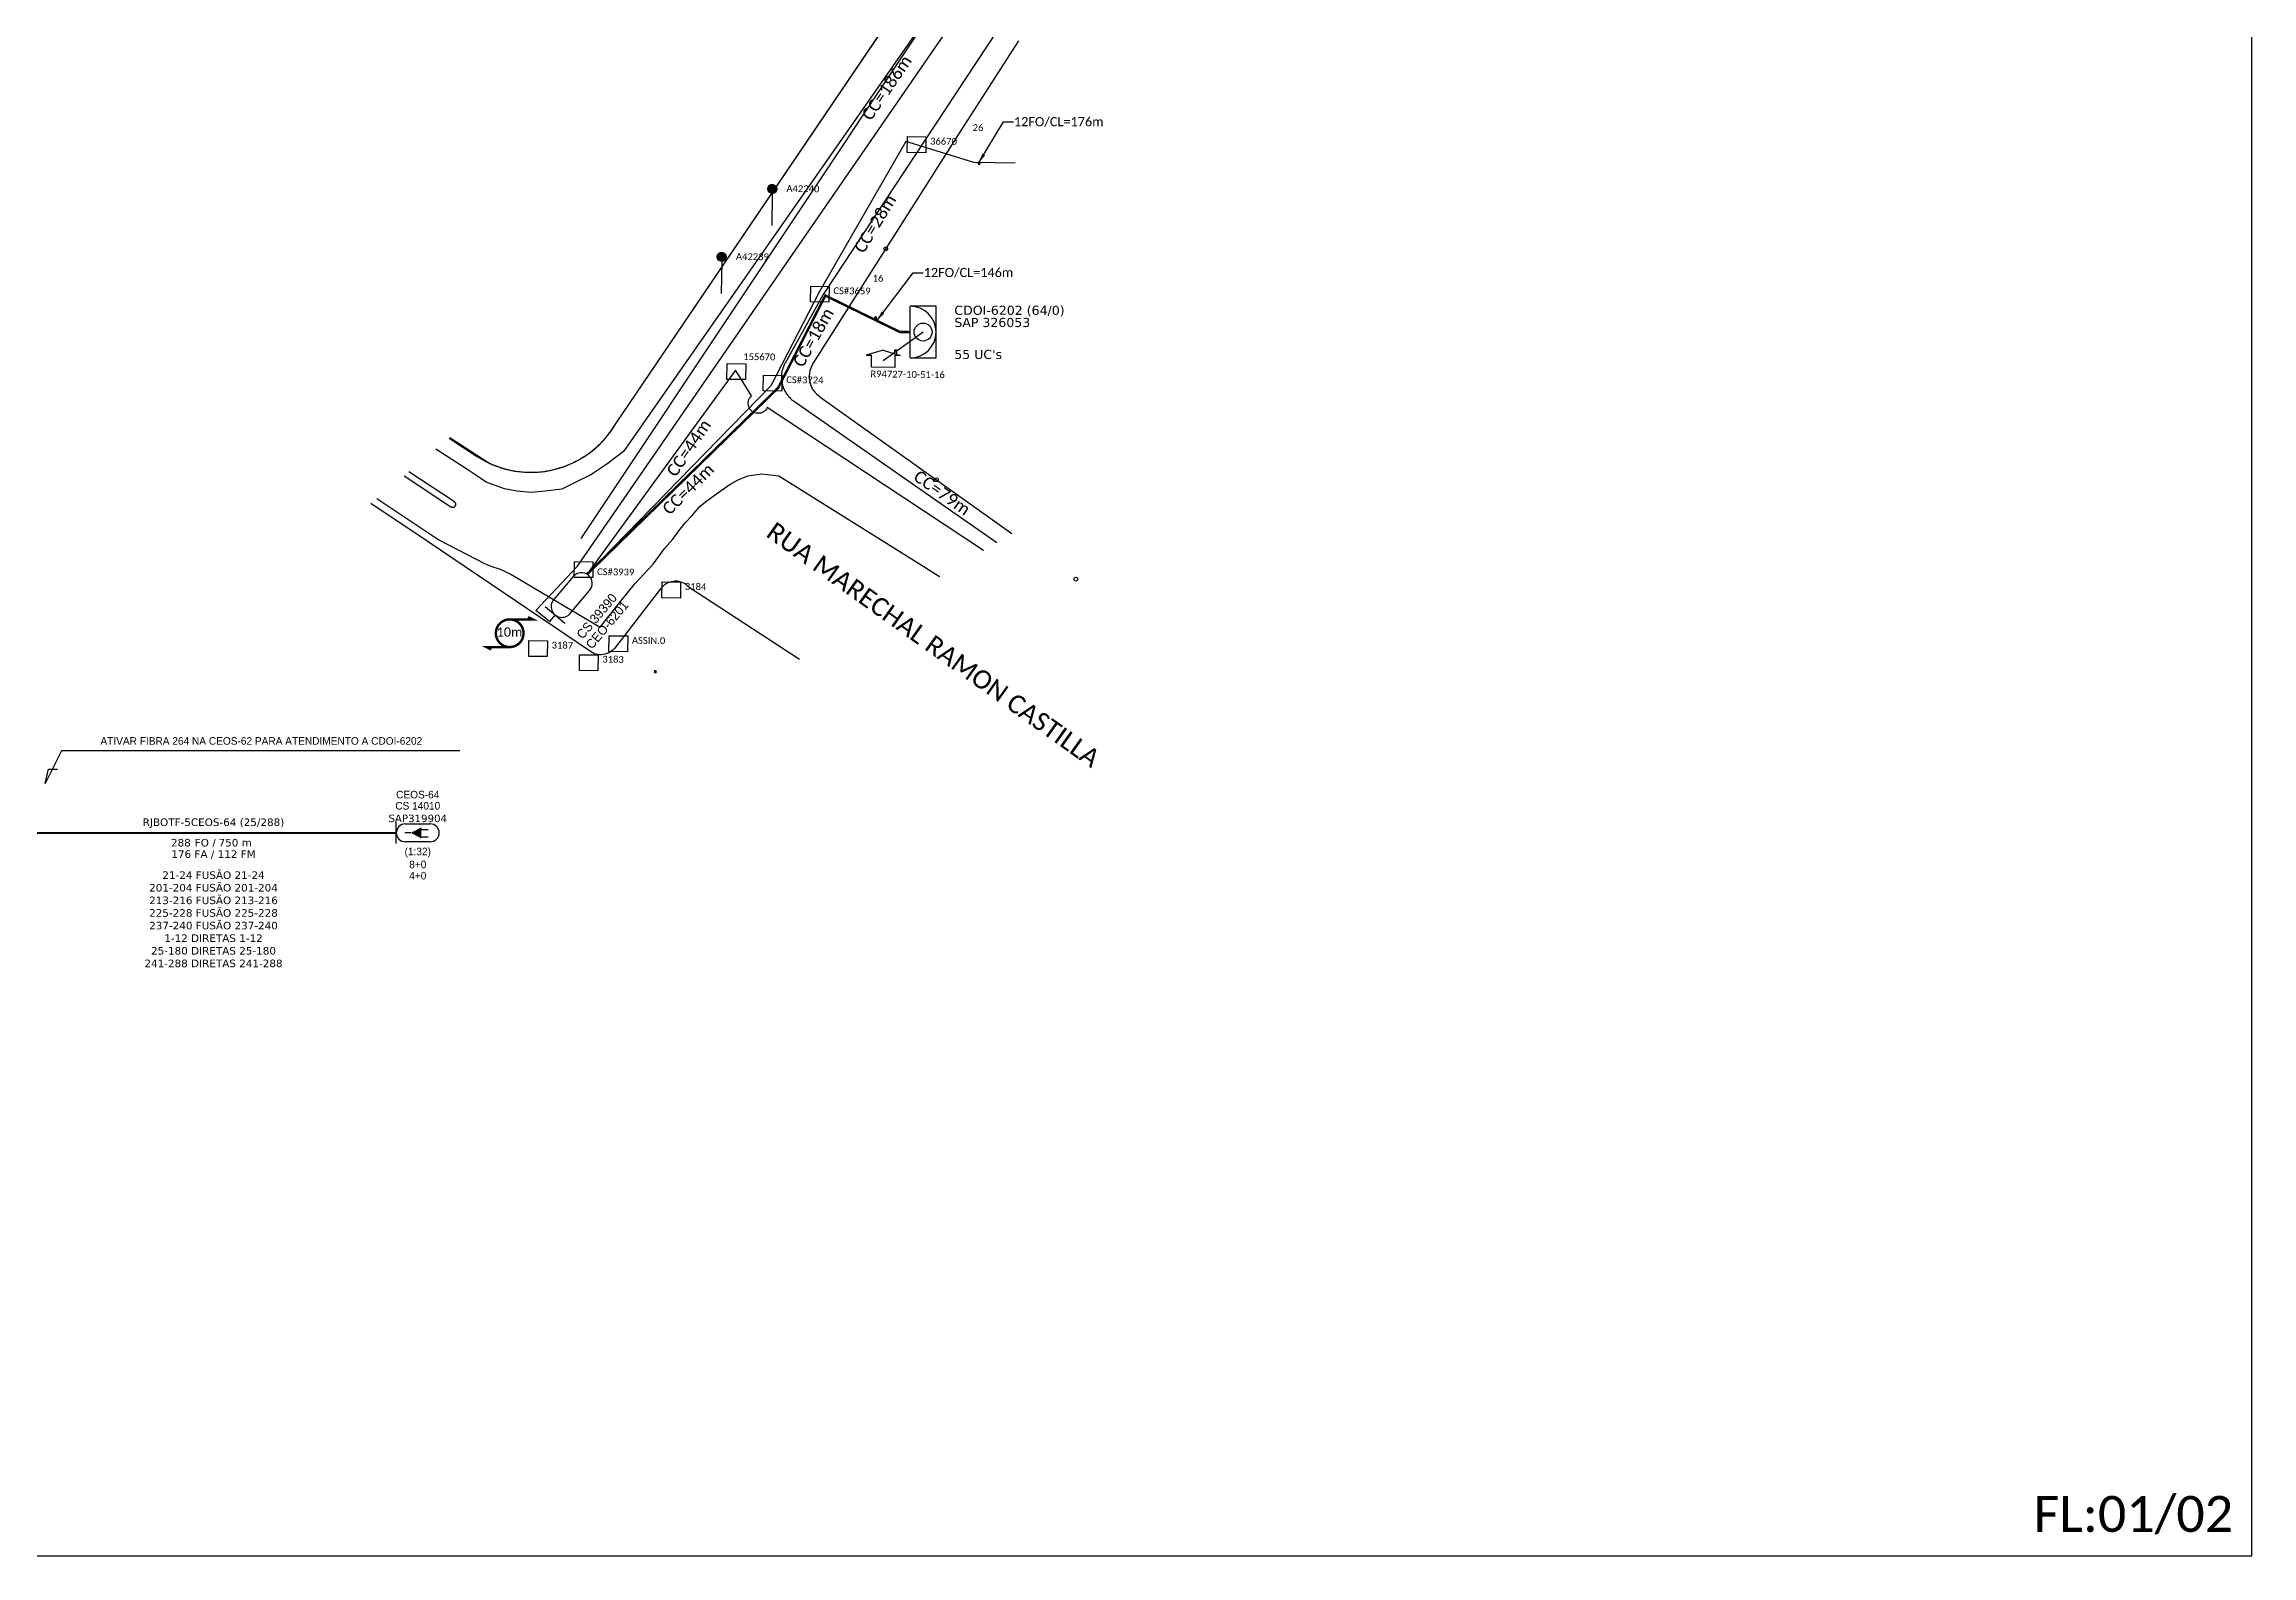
# Model space of a CAD drawing. Extents: x -89 to 1725, y 705 to 1299.
# Drawn here: x 311.4 to 749.2, y 705 to 1004.8 of the extents above; entities that cross this region are included whole.
import ezdxf
from ezdxf.enums import TextEntityAlignment as Align

# ---------------------------------------------------------------- set-up
doc = ezdxf.new("R2010")
doc.units = 0
for name, color, linetype in [('CD a instalar', 1, 'Continuous'), ('CDO_INTERIOR', 1, 'Continuous'), ('CEO', 5, 'Continuous'), ('CEOS', 1, 'Continuous'), ('label_cabos', 7, 'Continuous'), ('LAYOUT', 7, 'Continuous'), ('LEGENDAS_INFRAESTRUTURAS', 7, 'Continuous'), ('MUB_DIVISA', 7, 'Continuous'), ('MUB_EDIFICACOES', 7, 'Continuous'), ('MUB_MEIOFIO', 7, 'Continuous'), ('MUB_NUMERACAO', 7, 'Continuous'), ('MUB_QUADRAS', 7, 'Continuous'), ('MUB_SEGMENTO', 7, 'Continuous'), ('NOS_DE_INFRAESTRUTURA', 7, 'Continuous'), ('surveys', 7, 'Continuous'), ('SURVEYS_LEGENDAS', 7, 'Continuous')]:
    doc.layers.add(name, color=color, linetype=linetype)
doc.layers.add('Texto_Cabos', color=1, linetype='Continuous', lineweight=20)
doc.styles.add('Legend', font='calibri.ttf')
doc.styles.add('siredit', font='verdana.ttf')
doc.styles.add('Style-font000', font='font000.shx')
doc.styles.add('WMF-Calibri0', font='calibri.ttf')
doc.linetypes.add('FENCELINE1', pattern='A,0.25,-0.1,[133,ltypeshp.shx,S=0.1,R=0,X=-0.1,Y=0],-0.1,1', length=1.45)
doc.dimstyles.new('CC', dxfattribs={"dimtxt": 1, "dimasz": 2, "dimexe": 0.18, "dimexo": 0.0625, "dimgap": 0.09, "dimtad": 0, "dimdec": 0, "dimrnd": 1, "dimzin": 0, "dimdsep": 46, "dimtxsty": 'siredit', "dimblk": 'NONE', "dimcen": 0, "dimse1": 1, "dimse2": 1, "dimsd1": 1, "dimsd2": 1, "dimclrt": 7, "dimadec": 0, "dimazin": 0, "dimtfac": 1, "dimtdec": 0, "dimtofl": 0, "dimtmove": 0, "dimatfit": 3, "dimfxl": 0, "dimtolj": 1, "dimtzin": 0, "dimarcsym": 0})

# ---------------------------------------------------------------- blocks, each defined once
blk = doc.blocks.new('DV')
at = {"linetype": 'Continuous'}
blk.add_circle((0, 0), 0.00000275, dxfattribs=at)
blk = doc.blocks.new('FNDM')
at = {"color": 0}
for p, q in [((0, 0.0000017), (-0.0000017, 0)), ((0.0000012, 0.0000012), (-0.0000012, 0.0000012)), ((-0.0000012, 0.0000012), (-0.0000012, -0.0000012)), ((0.0000017, 0), (0, 0.0000017)), ((0.0000012, -0.0000012), (0.0000012, 0.0000012)), ((-0.0000017, 0), (0, -0.0000017)), ((-0.0000012, -0.0000012), (0.0000012, -0.0000012)), ((0, -0.0000017), (0.0000017, 0))]:
    blk.add_line(p, q, dxfattribs=at)
blk = doc.blocks.new('*X98')
at = {"color": 0}
for p, q in [((-0.679997, 0.416018), (-0.018018, 1.077997)), ((-0.679809, 0.433884), (-0.035884, 1.077809)), ((-0.679715, 0.398622), (-0.000622, 1.077715)), ((-0.67911, 0.452261), (-0.054261, 1.07711)), ((-0.678999, 0.381661), (0.016339, 1.076999)), ((-0.677877, 0.365105), (0.032895, 1.075877)), ((-0.677853, 0.471196), (-0.073196, 1.075853)), ((-0.676376, 0.348929), (0.049071, 1.074376)), ((-0.675978, 0.490748), (-0.092748, 1.073978)), ((-0.674518, 0.333109), (0.064891, 1.072518)), ((-0.673417, 0.510987), (-0.112987, 1.071417)), ((-0.672323, 0.317627), (0.080373, 1.070323)), ((-0.67008, 0.532002), (-0.134002, 1.06808)), ((-0.669809, 0.302463), (0.095537, 1.067809)), ((-0.666991, 0.287604), (0.110396, 1.064991)), ((-0.665856, 0.553903), (-0.155903, 1.063856)), ((-0.663883, 0.273034), (0.124966, 1.061883)), ((-0.660603, 0.576834), (-0.178834, 1.058603)), ((-0.660497, 0.258742), (0.139258, 1.058497)), ((-0.656846, 0.244715), (0.153285, 1.054846)), ((-0.654125, 0.600989), (-0.202989, 1.052125)), ((-0.652938, 0.230945), (0.167055, 1.050938)), ((-0.648783, 0.217422), (0.180578, 1.046783)), ((-0.646156, 0.626637), (-0.228637, 1.044156)), ((-0.64439, 0.204138), (0.193862, 1.04239)), ((-0.639766, 0.191085), (0.206915, 1.037766)), ((-0.636298, 0.654172), (-0.256172, 1.034298)), ((-0.634917, 0.178256), (0.219744, 1.032917)), ((-0.62985, 0.165645), (0.232355, 1.02785)), ((-0.624571, 0.153247), (0.244753, 1.022571)), ((-0.623925, 0.684222), (-0.286222, 1.021925)), ((-0.619084, 0.141056), (0.256944, 1.017084)), ((-0.613395, 0.129067), (0.268933, 1.011395)), ((-0.607932, 0.717893), (-0.319893, 1.005932)), ((-0.607508, 0.117277), (0.280723, 1.005508)), ((-0.601426, 0.10568), (0.29232, 0.999426)), ((-0.595154, 0.094275), (0.303725, 0.993154)), ((-0.588694, 0.083057), (0.314943, 0.986694)), ((-0.58596, 0.757543), (-0.359543, 0.98396)), ((-0.58205, 0.072024), (0.325976, 0.98005)), ((-0.575224, 0.061172), (0.336828, 0.973224)), ((-0.568219, 0.0505), (0.3475, 0.966219)), ((-0.561036, 0.040005), (0.357995, 0.959036)), ((-0.553678, 0.029685), (0.368315, 0.951678)), ((-0.550397, 0.810783), (-0.412783, 0.948397)), ((-0.546146, 0.01954), (0.37846, 0.944146)), ((-0.538442, 0.009566), (0.388434, 0.936442)), ((-0.530567, -0.000236), (0.398236, 0.928567)), ((-0.522522, -0.009869), (0.407869, 0.920522)), ((-0.514308, -0.019333), (0.417333, 0.912308)), ((-0.505925, -0.028628), (0.426628, 0.903925)), ((-0.497375, -0.037756), (0.435756, 0.895375)), ((-0.488657, -0.046715), (0.444715, 0.886657)), ((-0.479772, -0.055508), (0.453508, 0.877772)), ((-0.470719, -0.064133), (0.462133, 0.868719)), ((-0.461499, -0.07259), (0.47059, 0.859499)), ((-0.45211, -0.080879), (0.478879, 0.85011)), ((-0.442553, -0.089), (0.487, 0.840553)), ((-0.432826, -0.096951), (0.494951, 0.830826)), ((-0.422929, -0.104731), (0.502731, 0.820929)), ((-0.41286, -0.11234), (0.51034, 0.81086)), ((-0.402619, -0.119776), (0.517776, 0.800619)), ((-0.392202, -0.127037), (0.525037, 0.790202)), ((-0.381609, -0.134122), (0.532122, 0.779609)), ((-0.370838, -0.141028), (0.539028, 0.768838)), ((-0.359886, -0.147754), (0.545754, 0.757886)), ((-0.348751, -0.154296), (0.552296, 0.746751)), ((-0.337429, -0.160652), (0.558652, 0.735429)), ((-0.325919, -0.16682), (0.56482, 0.723919)), ((-0.314215, -0.172794), (0.570794, 0.712215)), ((-0.302316, -0.178572), (0.576572, 0.700316)), ((-0.290215, -0.184149), (0.582149, 0.688215)), ((-0.27791, -0.189522), (0.587522, 0.67591)), ((-0.265395, -0.194684), (0.592684, 0.663395)), ((-0.252664, -0.199631), (0.597631, 0.650664)), ((-0.239711, -0.204356), (0.602356, 0.637711)), ((-0.226531, -0.208853), (0.606853, 0.624531)), ((-0.213115, -0.213115), (0.611115, 0.611115)), ((-0.199456, -0.217134), (0.615134, 0.597456)), ((-0.185546, -0.220901), (0.618901, 0.583546)), ((-0.171373, -0.224406), (0.622406, 0.569373)), ((-0.156929, -0.22764), (0.62564, 0.554929)), ((-0.1422, -0.230589), (0.628589, 0.5402)), ((-0.127174, -0.23324), (0.63124, 0.525174)), ((-0.111836, -0.23558), (0.63358, 0.509836)), ((-0.096169, -0.23759), (0.63559, 0.494169)), ((-0.080154, -0.239253), (0.637253, 0.478154)), ((-0.06377, -0.240547), (0.638547, 0.46177)), ((-0.046993, -0.241448), (0.639448, 0.444993)), ((-0.029795, -0.241927), (0.639927, 0.427795)), ((-0.012144, -0.241953), (0.639953, 0.410144)), ((0.006, -0.241488), (0.639488, 0.392)), ((0.024679, -0.240486), (0.638486, 0.373321)), ((0.043948, -0.238895), (0.636895, 0.354052)), ((0.063871, -0.236649), (0.634649, 0.334129)), ((0.084528, -0.23367), (0.63167, 0.313472)), ((0.106018, -0.229858), (0.627858, 0.291982)), ((0.12847, -0.225084), (0.623084, 0.26953)), ((0.152051, -0.21918), (0.61718, 0.245949)), ((0.176993, -0.211916), (0.609916, 0.221007)), ((0.203627, -0.20296), (0.60096, 0.194373)), ((0.232456, -0.191808), (0.589808, 0.165544)), ((0.264325, -0.177617), (0.575617, 0.133675)), ((0.300865, -0.158754), (0.556754, 0.097135)), ((0.346227, -0.13107), (0.52907, 0.051773)), ((0.43272, -0.062254), (0.460254, -0.03472))]:
    blk.add_line(p, q, dxfattribs=at)
blk = doc.blocks.new('LVLV')
for p, q in [((0, 0.0000254), (-0.0000251, 0.000018)), ((-0.0000251, 0.000018), (-0.0000173, 0.000018)), ((-0.0000172, 0), (-0.0000172, 0.0000179)), ((0.0000172, 0), (-0.0000172, 0)), ((0, 0.0000254), (0.0000251, 0.000018)), ((0.0000169, 0.0000264), (0.0000195, 0.0000264)), ((0.0000169, 0.0000205), (0.0000169, 0.0000264)), ((0.0000251, 0.000018), (0.0000172, 0.000018)), ((0.0000172, 0.000018), (0.0000172, 0)), ((0.0000195, 0.0000264), (0.0000195, 0.0000198))]:
    blk.add_line(p, q)
blk = doc.blocks.new('CDO_INTERIOR')
at = {"layer": 'CDO_INTERIOR'}
for p, q in [((4.25, 4.25), (0, 4.25)), ((4.25, -4.25), (4.25, 4.25)), ((0, -4.25), (4.25, -4.25))]:
    blk.add_line(p, q, dxfattribs=at)
blk.add_lwpolyline([(0, -4.25), (0, 4.25)], dxfattribs=at)
blk.add_circle((2.12, 0), 1.47, dxfattribs=at)
blk.add_arc((0, 0), 4.25, 269.9724, 89.9724, dxfattribs=at)
at = {"layer": 'CDO_INTERIOR', "flags": 1}
for tag, height, style, p in [('ID', 1.5, 'siredit', (0.01, 13.99)), ('FIBRAS_FUSIONADAS', 1.5, 'Style-font000', (0, 9.49)), ('FIBRAS_RESERVA', 1.5, 'Style-font000', (0, 6.99)), ('COORX', 1, 'siredit', (0, 0)), ('COORY', 1, 'siredit', (0, 0)), ('NºRAISER', 1, 'siredit', (7.25, -0.42)), ('NºPP', 1, 'siredit', (7.25, -2.42))]:
    blk.add_attdef(tag, text='', height=height, rotation=359.9724, dxfattribs=dict(at, style=style)).set_placement(p, align=Align.MIDDLE_LEFT)
at = {"layer": 'CDO_INTERIOR', "style": 'siredit'}
for tag, height, p in [('Nº_UCs', 1.5, (0.01, 11.99)), ('CDO', 1.5, (7.25, 3.58)), ('SPLITER_32_1', 1.3, (27.46, 3.57)), ('TIPO_CDO', 1.5, (7.25, 1.58)), ('SPLITER_32_2', 1.3, (27.46, 1.57)), ('SPLITER_32_3', 1.3, (27.46, -0.43)), ('SPLITER_4/8_1', 1.3, (27.46, -2.43)), ('SPLITER_32_4', 1, (7.25, -4.42)), ('SPLITER_4/8_2', 1.3, (27.46, -4.43)), ('SPLITER_4/8_3', 1.3, (27.46, -6.43)), ('SPLITER_4/8_4', 1.3, (27.46, -8.43))]:
    blk.add_attdef(tag, text='', height=height, rotation=359.9724, dxfattribs=at).set_placement(p, align=Align.MIDDLE_LEFT)
blk = doc.blocks.new('_None')
blk = doc.blocks.new('A$C2D1F050B')
at = {"layer": 'LAYOUT', "color": 1, "const_width": 0.4}
blk.add_lwpolyline([(0, 2.27, 1.000012), (0, -2.27, 0.999978)], format="xyb", close=True, dxfattribs=at)
for points in [[(0, 2.27), (3.79, 2.27), (3.03, 2.65)], [(0, -2.27), (-3.79, -2.27), (-3.03, -2.65)]]:
    blk.add_lwpolyline(points, dxfattribs=at)
at = {"layer": 'LAYOUT', "color": 1, "style": 'Legend'}
blk.add_text('10m', height=1.5, dxfattribs=at).set_placement((-2.15, -0.54))

msp = doc.modelspace()

# ---------------------------------------------------------------- linework, layer by layer
for points in [[(-89.32, 705.02), (749.25, 705.02), (749.25, 1299.02), (-89.32, 1299.02), (-89.32, 705.02)], [(417.9, 906.79), (629.3, 1224.19), (660.53, 1204.13)]]:
    msp.add_lwpolyline(points)
at = {"color": 4, "ltscale": 0.5}
msp.add_lwpolyline([(485.73, 947.73), (477.8, 942)], dxfattribs=at)
at = {"color": 1, "ltscale": 0.5}
msp.add_lwpolyline([(393.88, 864.69), (314.84, 864.69), (311.63, 858.23), (312.27, 861.03), (314.05, 861.03)], dxfattribs=at)
msp.add_circle((418.29, 900.68), 0.0000817)
at = {"layer": 'CD a instalar', "color": 5, "linetype": 'Continuous'}
msp.add_lwpolyline([(412.74, 891.66), (411.65, 890.32), (408.95, 892.54), (417.19, 901.29), (543.78, 1084.9), (542.77, 1088.64)], dxfattribs=at)
at = {"layer": 'CD a instalar', "color": 7, "linetype": 'Continuous'}
msp.add_lwpolyline([(504, 981.22), (495.83, 981.36), (483.84, 985.05), (482.29, 985.54), (465.16, 955.78), (455.51, 937.08), (419.06, 899.66)], dxfattribs=at)
at = {"layer": 'CD a instalar', "linetype": 'Continuous', "const_width": 0.483}
msp.add_lwpolyline([(483.17, 947.73), (481.13, 947.75), (466.35, 954.97), (456.99, 936.66), (419.06, 899.66)], dxfattribs=at)
at = {"layer": 'CD a instalar', "color": 7, "linetype": 'Continuous'}
msp.add_lwpolyline([(497.69, 904.41), (454.84, 932.76, -1.212061), (451.68, 935.07), (449.61, 938.49), (448.56, 940.17), (419.06, 899.66)], format="xyb", dxfattribs=at)
at = {"layer": 'CD a instalar', "color": 7, "linetype": 'Continuous', "const_width": 0.4}
msp.add_lwpolyline([(309.77, 848.41), (381.27, 848.41)], dxfattribs=at)
at = {"layer": 'CEO', "color": 5}
for p, q in [((416.34, 899.25), (412.48, 894.67)), ((415.75, 891.91), (419.61, 896.5))]:
    msp.add_line(p, q, dxfattribs=at)
msp.add_lwpolyline([(410.76, 893.32), (414.71, 890)], dxfattribs=at)
for centre, start, end in [((417.97, 897.87), 319.8854, 139.8854), ((414.11, 893.29), 139.8854, 319.8854)]:
    msp.add_arc(centre, 2.14, start, end, dxfattribs=at)
at = {"layer": 'CEOS', "color": 7}
for p, q in [((383.04, 850.18), (388, 850.18)), ((388, 846.64), (383.04, 846.64))]:
    msp.add_line(p, q, dxfattribs=at)
for points in [[(381.27, 846.27), (381.27, 850.54)], [(384.15, 848.41), (382.95, 848.41)], [(386.11, 849.11), (387.61, 849.11)], [(386.11, 847.64), (387.61, 847.64)]]:
    msp.add_lwpolyline(points, dxfattribs=at)
msp.add_lwpolyline([(384.15, 848.41, 0, 2.18, 0), (386.2, 848.41, 2.18, 2.18, 0)], format="xyseb", dxfattribs=at)
for centre, start, end in [((383.04, 848.41), 90, 270), ((388, 848.41), 270, 90)]:
    msp.add_arc(centre, 1.77, start, end, dxfattribs=at)
at = {"layer": 'MUB_EDIFICACOES', "color": 253, "linetype": 'Continuous'}
msp.add_lwpolyline([(391.89, 926.8), (399.82, 921.69), (400.44, 921.42), (401.08, 921.17), (401.72, 920.94), (402.36, 920.74), (403.02, 920.56), (403.68, 920.4), (404.34, 920.26), (405.02, 920.14), (405.69, 920.05), (406.37, 919.99), (407.04, 919.95), (407.72, 919.93), (408.4, 919.93), (409.08, 919.96), (409.76, 920.01), (410.44, 920.08), (411.11, 920.18), (411.78, 920.3), (412.44, 920.45), (413.1, 920.62), (413.75, 920.81), (414.4, 921.02), (415.04, 921.26), (415.66, 921.52), (416.28, 921.79), (416.89, 922.1), (417.49, 922.42), (418.08, 922.76), (418.65, 923.12), (419.22, 923.51), (419.76, 923.91), (420.3, 924.33), (420.82, 924.77), (421.32, 925.22), (421.81, 925.7), (422.28, 926.19), (422.73, 926.7), (423.17, 927.22), (423.58, 927.76), (423.98, 928.31), (424.36, 928.87), (424.72, 929.45), (530.12, 1085.01)], dxfattribs=at)
at = {"layer": 'MUB_MEIOFIO', "color": 252, "linetype": 'Continuous'}
for points in [[(664.34, 1209.18), (642.44, 1223.91), (633.78, 1229.29), (621.23, 1209.84), (525.81, 1066.53), (426.3, 924.06), (423, 921.54), (419.87, 919.4), (416.5, 917.79), (414.1, 916.55), (410.8, 916.19), (408.04, 915.93), (405.19, 916.19), (402.71, 916.63), (399.06, 917.96), (397.03, 919.32), (395.24, 920.54), (389.12, 924.5)], [(542.7, 1071.7), (465.93, 955.2), (458.37, 941.59), (458.27, 941.42), (458.19, 941.24), (458.1, 941.05), (458.03, 940.87), (457.96, 940.68), (457.9, 940.49), (457.84, 940.3), (457.79, 940.1), (457.75, 939.91), (457.71, 939.71), (457.68, 939.51), (457.66, 939.31), (457.65, 939.11), (457.64, 938.91), (457.64, 938.71), (457.64, 938.51), (457.66, 938.31), (457.68, 938.11), (457.7, 937.91), (457.74, 937.71), (457.78, 937.51), (457.82, 937.32), (457.88, 937.13), (457.94, 936.93), (458, 936.75), (458.08, 936.56), (458.16, 936.37), (458.24, 936.19), (458.33, 936.02), (458.43, 935.84), (458.54, 935.67), (458.65, 935.5), (458.76, 935.34), (458.89, 935.18), (459.01, 935.02), (459.14, 934.87), (459.28, 934.73), (459.42, 934.58), (459.57, 934.45), (459.72, 934.32), (459.88, 934.19), (460.04, 934.07), (460.2, 933.96), (500.39, 906)], [(377.41, 914.75), (380.39, 912.75), (389.7, 906.55), (398.9, 901.79), (400.23, 901.24), (401.89, 900.69), (403.99, 899.69), (421.7, 889.19), (425.79, 894.38), (428.56, 897.81), (432.21, 901.68), (434.53, 904.89), (436.08, 906.66), (437.3, 908.32), (438.63, 909.98), (439.84, 911.3), (441.5, 913.19), (442.61, 914.07), (444.27, 915.29), (445.91, 916.45), (447.46, 917.57), (449.06, 918.41), (450.96, 919.22), (452.37, 919.44), (453.77, 919.59), (457.1, 919.2), (486.07, 901.09), (488.98, 899.25)], [(382.8, 919.24), (392.11, 913.1), (392.16, 913.07), (392.21, 913.04), (392.27, 913.01), (392.33, 912.99), (392.39, 912.98), (392.45, 912.97), (392.51, 912.97), (392.57, 912.98), (392.63, 912.99), (392.68, 913.01), (392.74, 913.04), (392.79, 913.07), (392.85, 913.1), (392.89, 913.14), (392.93, 913.19), (392.97, 913.24), (392.99, 913.3), (393.02, 913.35), (393.04, 913.41), (393.05, 913.47), (393.05, 913.53), (393.05, 913.59), (393.05, 913.65), (393.04, 913.71), (393.02, 913.77), (392.99, 913.82), (392.97, 913.88), (392.93, 913.93), (392.89, 913.96), (392.85, 914.01), (392.79, 914.05), (383.73, 920.02)]]:
    msp.add_lwpolyline(points, dxfattribs=at)
at = {"layer": 'MUB_QUADRAS', "color": 252, "linetype": 'Continuous'}
for points in [[(391.73, 926.67), (397.14, 923.15), (398.89, 922.12), (400.75, 921.27), (402.68, 920.62), (404.68, 920.17), (406.71, 919.93), (408.75, 919.9), (410.79, 920.1), (412.78, 920.51), (414.74, 921.11), (416.61, 921.92), (418.39, 922.93), (420.05, 924.11), (421.59, 925.46), (422.97, 926.96), (424.19, 928.6), (424.72, 929.45), (476.22, 1005.46), (530.12, 1085.01), (631.88, 1234.32), (665.83, 1211.14)], [(504.64, 1005.46), (492.77, 987), (463.9, 941.49), (463.65, 941.06), (463.45, 940.59), (463.3, 940.12), (463.19, 939.61), (463.15, 939.11), (463.16, 938.61), (463.22, 938.1), (463.33, 937.6), (463.48, 937.13), (463.7, 936.67), (463.96, 936.24), (464.26, 935.83), (464.6, 935.45), (464.98, 935.13), (465.27, 934.91), (503.35, 907.76)], [(461.2, 882.81), (439.36, 897.08), (439.3, 897.15), (439.04, 897.42), (438.74, 897.64), (438.42, 897.85), (438.08, 898.02), (437.72, 898.15), (437.36, 898.24), (436.98, 898.3), (436.6, 898.31), (436.22, 898.29), (435.85, 898.22), (435.49, 898.13), (435.14, 897.98), (434.8, 897.8), (434.48, 897.6), (434.18, 897.35), (433.92, 897.09), (433.69, 896.79), (424.75, 885.27), (424.57, 885.04), (424.31, 884.76), (424.03, 884.51), (423.72, 884.29), (423.38, 884.11), (423.03, 883.97), (422.66, 883.86), (422.3, 883.78), (421.92, 883.75), (421.54, 883.75), (421.17, 883.8), (420.79, 883.88), (420.43, 884.01), (420.09, 884.17), (419.76, 884.36), (387.57, 906.1), (376.19, 913.74)]]:
    msp.add_lwpolyline(points, dxfattribs=at)
at = {"layer": 'NOS_DE_INFRAESTRUTURA', "color": 5}
for p, q in [((482.58, 983.35), (482.62, 986.5)), ((482.62, 986.5), (486.29, 986.45)), ((486.29, 986.45), (486.25, 983.31)), ((486.25, 983.31), (482.58, 983.35)), ((463.4, 953.71), (463.44, 956.85)), ((463.44, 956.85), (467.11, 956.8)), ((467.11, 956.8), (467.07, 953.66)), ((467.07, 953.66), (463.4, 953.71)), ((446.84, 938.34), (446.88, 941.49)), ((446.88, 941.49), (450.55, 941.44)), ((450.55, 941.44), (450.51, 938.3)), ((450.51, 938.3), (446.84, 938.34)), ((454.05, 936.05), (454.09, 939.19)), ((454.09, 939.19), (457.76, 939.15)), ((457.76, 939.15), (457.72, 936)), ((457.72, 936), (454.05, 936.05)), ((416.54, 899.08), (416.58, 902.22)), ((416.58, 902.22), (420.25, 902.18)), ((420.25, 902.18), (420.21, 899.03)), ((420.21, 899.03), (416.54, 899.08)), ((433.94, 895.03), (433.98, 898.17)), ((433.98, 898.17), (437.65, 898.12)), ((437.65, 898.12), (437.61, 894.98)), ((437.61, 894.98), (433.94, 895.03)), ((407.53, 883.41), (407.57, 886.55)), ((407.57, 886.55), (411.24, 886.51)), ((411.24, 886.51), (411.2, 883.36)), ((423.44, 884.36), (423.48, 887.5)), ((423.48, 887.5), (427.15, 887.46)), ((427.15, 887.46), (427.11, 884.31)), ((411.2, 883.36), (407.53, 883.41)), ((417.58, 880.61), (417.62, 883.75)), ((421.25, 880.56), (417.58, 880.61)), ((417.62, 883.75), (421.28, 883.71)), ((421.28, 883.71), (421.25, 880.56)), ((427.11, 884.31), (423.44, 884.36))]:
    msp.add_line(p, q, dxfattribs=at)
at = {"layer": 'NOS_DE_INFRAESTRUTURA', "color": 1}
for p, q in [((455.81, 975.24), (455.73, 968.86)), ((445.79, 961.77), (445.71, 955.39))]:
    msp.add_line(p, q, dxfattribs=at)
for centre in [(455.82, 976.13), (445.8, 962.65)]:
    msp.add_circle(centre, 0.888, dxfattribs=at)

# ---------------------------------------------------------------- block references
at = {"layer": 'CDO_INTERIOR', "linetype": 'Continuous'}
ref = msp.add_blockref('CDO_INTERIOR', (483.17, 947.73), dxfattribs=dict(at, xscale=1.208053691275168, yscale=1.208053691275168, zscale=1.208053691275168))
ref.add_attrib('Nº_UCs', "55 UC's", dxfattribs={"height": 1.812, "rotation": 359.9724, "style": 'siredit'}).set_placement((491.92, 943.3), align=Align.MIDDLE_LEFT)
ref.add_attrib('CDO', 'CDOI-6202 (64/0)', dxfattribs={"height": 1.8121, "rotation": 359.9724, "style": 'siredit'}).set_placement((491.93, 952.06), align=Align.MIDDLE_LEFT)
ref.add_attrib('TIPO_CDO', 'SAP 326053', dxfattribs={"height": 1.812, "rotation": 359.9724, "style": 'siredit'}).set_placement((491.93, 949.64), align=Align.MIDDLE_LEFT)
at = {"layer": 'LAYOUT', "linetype": 'Continuous', "xscale": 1.208053691275168, "yscale": 1.208053691275168, "zscale": 1.208053691275168}
msp.add_blockref('A$C2D1F050B', (403.75, 888), dxfattribs=at)
at = {"layer": 'MUB_DIVISA', "color": 255, "xscale": 134479.9217636862, "yscale": 134479.9217636862, "zscale": 134479.9217636862}
for p, rotation in [((478.33, 964.25), 359.2881280694019), ((488.37, 918.44), 359.2880846406285), ((516.02, 898.73), 359.2879925209509)]:
    msp.add_blockref('DV', p, dxfattribs=dict(at, rotation=rotation))
at = {"layer": 'NOS_DE_INFRAESTRUTURA', "color": 1}
for name, p, xscale, yscale, zscale, rotation in [('FNDM', (496.83, 981.21), 134479.9217636862, 134479.9217636862, 134479.9217636862, 168.2880742119826), ('*X98', (455.84, 975.56), 1.344799217636862, 1.344799217636862, 1.344799217636862, 359.2882017993537), ('*X98', (445.82, 962.09), 1.344799217636862, 1.344799217636862, 1.344799217636862, 359.2882298599125), ('FNDM', (476.32, 950.53), 134479.9217636861, 134479.9217636862, 134479.9217636862, 171.2881308635116), ('FNDM', (432.64, 880.36), 134479.9217636862, 134479.9217636862, 134479.9217636862, 359.2882502285292)]:
    msp.add_blockref(name, p, dxfattribs=dict(at, xscale=xscale, yscale=yscale, zscale=zscale, rotation=rotation))
at = {"layer": 'surveys', "color": 0, "xscale": 134479.9217636862, "yscale": 134479.9217636862, "zscale": 134479.9217636862, "rotation": 359.2880889360603}
msp.add_blockref('LVLV', (477.8, 940.71), dxfattribs=at)

# ---------------------------------------------------------------- texts
at = {"color": 7, "style": 'WMF-Calibri0'}
msp.add_text('FL:01/02', height=7.131, dxfattribs=at).set_placement((705.96, 709.77))
at = {"layer": 'CEO', "color": 5, "linetype": 'FENCELINE1', "style": 'Style-font000'}
for s, p in [('CS 39390', (421.01, 891.4)), ('CEO-6201', (423.06, 889.67))]:
    msp.add_text(s, height=1.81, rotation=49.8854, dxfattribs=at).set_placement(p, align=Align.MIDDLE_CENTER)
at = {"layer": 'CEOS', "color": 1, "linetype": 'Continuous', "style": 'Style-font000'}
msp.add_text('ATIVAR FIBRA 264 NA CEOS-62 PARA ATENDIMENTO A CDOI-6202', height=1.4986, dxfattribs=at).set_placement((354.5, 866.64), align=Align.MIDDLE_CENTER)
at = {"layer": 'CEOS', "color": 7, "linetype": 'Continuous'}
for s, height, style, p in [('CS 14010', 1.499, 'Style-font000', (385.52, 853.78)), ('CEOS-64', 1.499, 'Style-font000', (385.52, 856)), ('SAP319904', 1.478, 'siredit', (385.52, 851.28))]:
    msp.add_text(s, height=height, dxfattribs=dict(at, style=style)).set_placement(p, align=Align.MIDDLE_CENTER)
at = {"layer": 'CEOS', "color": 7, "linetype": 'Continuous', "style": 'Style-font000'}
for s, p in [('(1:32)', (385.52, 845.47)), ('4+0', (385.52, 840.67)), ('8+0', (385.52, 842.89))]:
    msp.add_text(s, height=1.499, dxfattribs=at).set_placement(p, align=Align.TOP_CENTER)
at = {"layer": 'label_cabos', "linetype": 'Continuous', "style": 'Legend'}
msp.add_text('CC=79m', height=2.416, rotation=324.8709, dxfattribs=at).set_placement((483.62, 918.54))
at = {"layer": 'label_cabos', "linetype": 'Continuous', "attachment_point": 5, "style": 'Legend'}
for s, insert, char_height, rotation in [('\\A1;CC=186m', (478.53, 996.2), 2.4161, 55.5831), ('\\A1;CC=28m', (476.22, 969.24), 2.416, 58.8406), ('\\A1;CC=18m', (463.97, 946.67), 2.416, 60.6539), ('\\A1;CC=44m', (439.26, 924.76), 2.416, 55.817), ('\\A1;CC=44m', (439.15, 916.62), 2.416, 44.6414)]:
    msp.add_mtext(s, dxfattribs=dict(at, insert=insert, char_height=char_height, rotation=rotation))
at = {"layer": 'label_cabos', "linetype": 'Continuous', "char_height": 1.8121, "attachment_point": 4, "style": 'Legend'}
for s, insert in [('12FO/CL=176m', (503.75, 989.4)), ('12FO/CL=146m', (485.85, 959.49))]:
    msp.add_mtext(s, dxfattribs=dict(at, insert=insert))
at = {"layer": 'LEGENDAS_INFRAESTRUTURAS', "color": 5, "style": 'Legend'}
for s, rotation, p in [('36670', 359.2881, (487.12, 984.92)), ('CS#3659', 359.2882, (467.94, 955.27)), ('155670', 359.2882, (450.06, 942.2)), ('CS#3724', 359.2882, (458.59, 937.62)), ('CS#3939', 359.2883, (421.08, 899.54)), ('3184', 359.2882, (438.48, 896.59)), ('3187', 359.2883, (412.07, 884.98)), ('ASSIN.0', 359.2883, (427.98, 885.93)), ('3183', 359.2883, (422.12, 882.18))]:
    msp.add_text(s, height=1.345, rotation=rotation, dxfattribs=at).set_placement(p)
at = {"layer": 'LEGENDAS_INFRAESTRUTURAS', "color": 1, "style": 'Legend'}
for s, p in [('A42240', (458.63, 975.53)), ('A42239', (448.61, 962.05))]:
    msp.add_text(s, height=1.345, rotation=359.2882, dxfattribs=at).set_placement(p)
at = {"layer": 'MUB_NUMERACAO', "color": 255, "style": 'Legend'}
for s, p in [('26', (495.56, 987.62)), ('16', (475.72, 957.75))]:
    msp.add_text(s, height=1.345, rotation=359.2881, dxfattribs=at).set_placement(p)
at = {"layer": 'MUB_SEGMENTO', "color": 0, "style": 'Legend'}
msp.add_text('RUA MARECHAL RAMON CASTILLA', height=3.6242, rotation=324.5175, dxfattribs=at).set_placement((454.36, 907.34))
at = {"layer": 'SURVEYS_LEGENDAS', "color": 0, "style": 'Legend'}
msp.add_text('R94727-10-51-16', height=1.3448, rotation=359.2881, dxfattribs=at).set_placement((475.28, 938.77))
at = {"layer": 'Texto_Cabos', "color": 7, "linetype": 'Continuous', "style": 'siredit'}
for s, p in [('RJBOTF-5CEOS-64 (25/288)', (345.01, 850.52)), ('176 FA / 112 FM', (345.01, 844.2))]:
    msp.add_text(s, height=1.5, dxfattribs=at).set_placement(p, align=Align.MIDDLE_CENTER)
msp.add_text('288', height=1.5, dxfattribs=at).set_placement((340.51, 846.46), align=Align.MIDDLE_RIGHT)
at = {"layer": 'Texto_Cabos', "color": 7, "style": 'siredit'}
msp.add_text('FO /', height=1.5, dxfattribs=at).set_placement((345.45, 846.46), align=Align.MIDDLE_RIGHT)
at = {"layer": 'Texto_Cabos', "color": 7, "linetype": 'Continuous', "style": 'siredit'}
msp.add_text('750 m', height=1.5, dxfattribs=at).set_placement((346.01, 846.46), align=Align.MIDDLE_LEFT)
at = {"layer": 'Texto_Cabos', "color": 7, "insert": (345.01, 831.26), "char_height": 1.5, "attachment_point": 5, "style": 'siredit'}
msp.add_mtext('21-24 FUSÃO 21-24\\P201-204 FUSÃO 201-204\\P213-216 FUSÃO 213-216\\P225-228 FUSÃO 225-228\\P237-240 FUSÃO 237-240\\P1-12 DIRETAS 1-12\\P25-180 DIRETAS 25-180\\P241-288 DIRETAS 241-288', dxfattribs=at)

# ---------------------------------------------------------------- leaders
at = {"layer": 'label_cabos', "linetype": 'Continuous', "annotation_type": 0, "has_hookline": 1, "hookline_direction": 0, "text_width": 17.51}
for points in [[(496.73, 981.24), (501.66, 989.4), (503.66, 989.4)], [(476.55, 949.99), (483.76, 959.49), (485.76, 959.49)]]:
    msp.add_leader(points, dimstyle='CC', override={"dimtad": 0}, dxfattribs=at)

doc.saveas('drawing.dxf')
